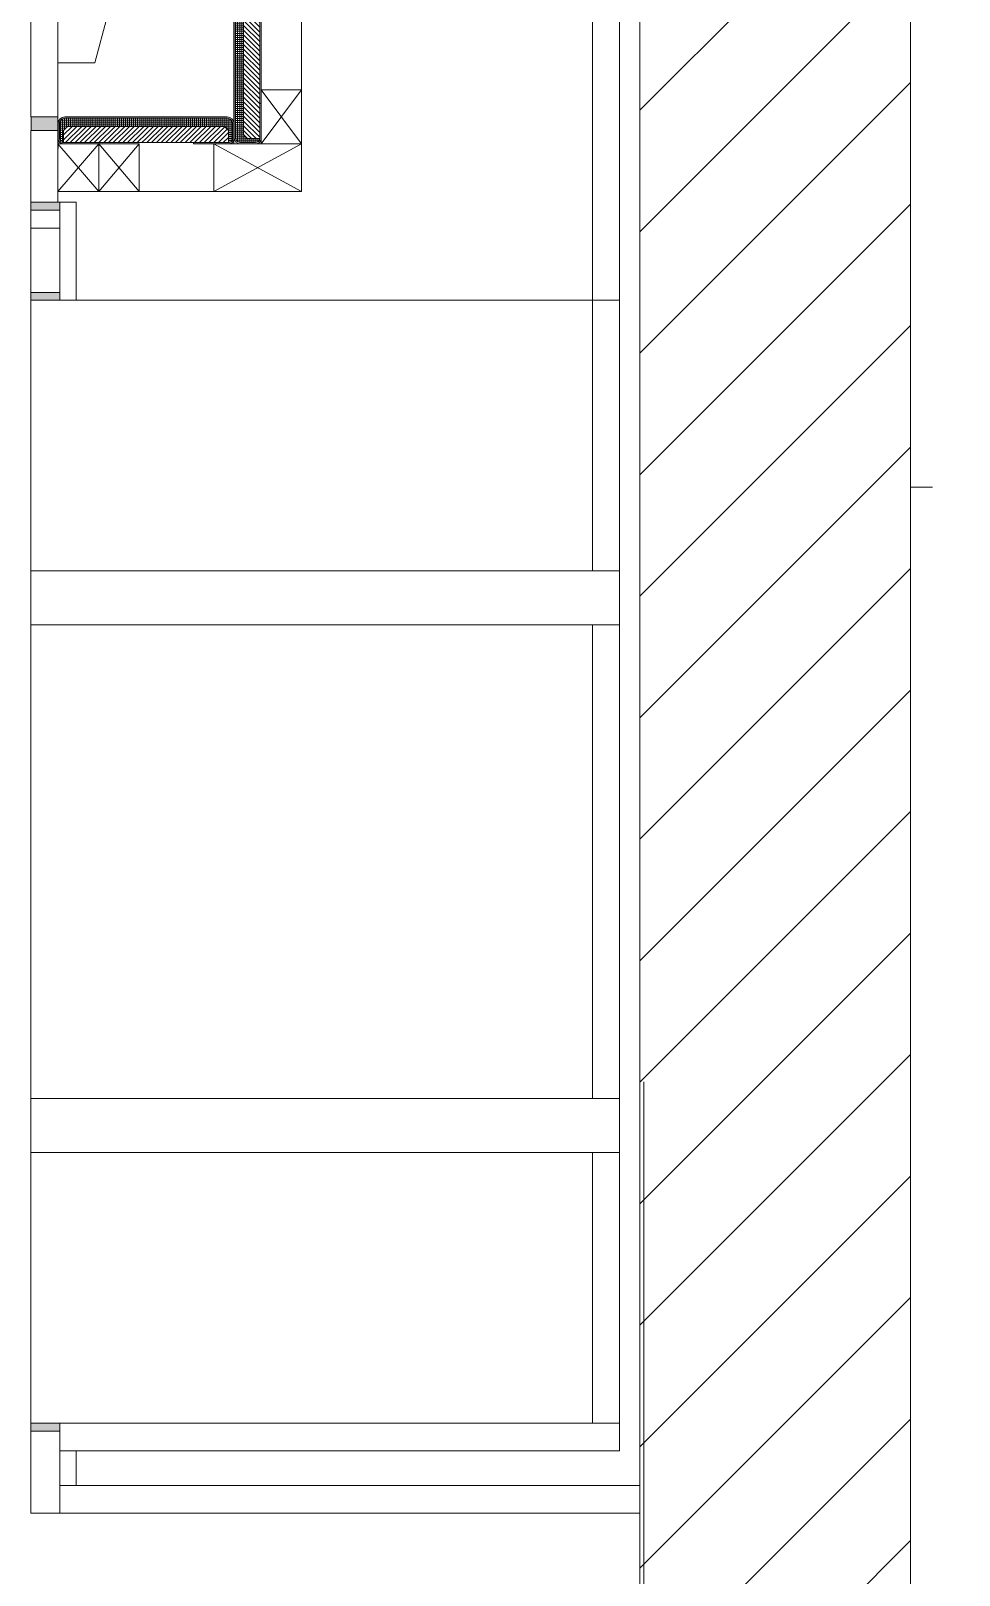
# Model space of a CAD drawing. Header units: millimetres. Extents: x -18512 to 101824, y -95768 to 52898.
# Drawn here: x 25113 to 25799, y -54501 to -53360 of the extents above; entities that cross this region are included whole.
import ezdxf

# ---------------------------------------------------------------- set-up
doc = ezdxf.new("R2010")
doc.units = ezdxf.units.MM
doc.header["$LTSCALE"] = 25
doc.linetypes.add('Dash', pattern=[6.35, 3.175, -3.175])
for name, color, linetype, lineweight in [('_FW_FUR_FIXED', 62, 'Continuous', 0), ('A-FLOR-STRS', 2, 'Continuous', 9), ('I-WALL', 2, 'Continuous', 9), ('S-COLS', 6, 'Continuous', 9)]:
    doc.layers.add(name, color=color, linetype=linetype, lineweight=lineweight)
doc.layers.add('AR WALL HATCH', color=8, linetype='Continuous')
pattern_1 = [(270, (-104966.2201, -10995.1078), (1.5, 1e-16), []), (360, (-104966.2201, -10995.1078), (-4e-17, 1.5), [])]
pattern_2 = [(225, (-104966.2201, -10995.1078), (1.767767, -1.767767), [])]
pattern_3 = [(217.5, (-106033.9898, -17745.7364), (0.025197343, -0.77072951), [0, -0.608, 0, -0.68, 0, -0.65]), (187.5, (-106033.9898, -17745.7364), (-0.70791068, -1.12885843), [0, -0.328, 0, -0.548, 0, -0.21]), (147.5, (-106033.4978, -17745.7364), (-1.245656745, -0.00226362), [0, -0.2, 0, -0.72, 0, -0.94]), (137.5, (-106033.4978, -17745.7364), (-1.20245064, -0.35107023), [0, -0.1, 0, -0.472, 0, -0.54])]

# ---------------------------------------------------------------- blocks, each defined once
blk = doc.blocks.new('tv lounge joinery')
at = {"layer": '_FW_FUR_FIXED'}
h = blk.add_hatch(dxfattribs=at)
h.set_pattern_fill('ANSI37', color=256, scale=12, angle=315)
h.set_pattern_definition([(360, (-111561.3169, -8133.4257), (-4e-16, 1.5), []), (90, (-111561.3169, -8133.4257), (-1.5, -3e-16), [])])
edge = h.paths.add_edge_path()
edge.add_line((-110960.9, -12032.8), (-110966.9, -12032.8))
edge.add_line((-110966.9, -12032.8), (-110966.9, -12807.3))
edge.add_arc((-110962.9, -12807.3), 4, -180, -90)
edge.add_line((-110962.9, -12811.3), (-110951.9, -12811.3))
edge.add_arc((-110951.9, -12808.3), 3, -89.9912, 0.0072)
edge.add_line((-110948.9, -12808.3), (-110957.9, -12808.3))
edge.add_line((-110957.9, -12808.3), (-110960.9, -12805.3))
edge.add_line((-110960.9, -12805.3), (-110960.9, -12032.8))
h = blk.add_hatch(dxfattribs=at)
h.set_pattern_fill('LINE', color=256, scale=20, angle=315)
h.set_pattern_definition([(315, (-111561.3169, -8133.4257), (1.767767, 1.767767), [])])
h.paths.add_polyline_path([(-110948.9, -12032.8), (-110960.9, -12032.8), (-110960.9, -12805.3), (-110957.9, -12808.3), (-110948.9, -12808.3)])
blk.add_hatch(color=256, dxfattribs=at).paths.add_polyline_path([(-111098, -12802.3), (-111098, -12792.3), (-111117.9, -12792.3), (-111118, -12802.3)])
h = blk.add_hatch(dxfattribs=at)
h.set_pattern_fill('AR-SAND', color=256, scale=0.4, angle=180)
h.set_pattern_definition(pattern_3)
edge = h.paths.add_edge_path()
edge.add_line((-111032.9, -12793.3), (-111032.9, -12792.3))
edge.add_line((-111032.9, -12792.3), (-111092.9, -12792.3))
edge.add_arc((-111092.9, -12797.3), 5, 90, 179.8067)
edge.add_line((-111097.9, -12797.3), (-111097.9, -12808.4))
edge.add_arc((-111093.9, -12808.3), 4, 180.6828, 269.7879)
edge.add_line((-111093.9, -12812.3), (-111067.9, -12812.3))
edge.add_line((-111067.9, -12812.3), (-111067.9, -12811.3))
edge.add_line((-111067.9, -12811.3), (-111093.9, -12811.3))
edge.add_arc((-111093.9, -12808.3), 3, -179.9994, -90, ccw=False)
edge.add_line((-111096.9, -12808.3), (-111096.9, -12797.3))
edge.add_arc((-111092.9, -12797.3), 4, 90, 180, ccw=False)
edge.add_line((-111092.9, -12793.3), (-111032.9, -12793.3))
h = blk.add_hatch(dxfattribs=at)
h.set_pattern_fill('ANSI37', color=256, scale=12, angle=225)
h.set_pattern_definition(pattern_1)
edge = h.paths.add_edge_path()
edge.add_line((-111032.9, -12799.3), (-111032.9, -12793.3))
edge.add_line((-111032.9, -12793.3), (-111092.9, -12793.3))
edge.add_arc((-111092.9, -12797.3), 4, 90, 180)
edge.add_line((-111096.9, -12797.3), (-111096.9, -12808.3))
edge.add_arc((-111093.9, -12808.3), 3, 180.0088, 270.0072)
edge.add_line((-111093.9, -12811.3), (-111093.9, -12802.3))
edge.add_line((-111093.9, -12802.3), (-111090.9, -12799.3))
edge.add_line((-111090.9, -12799.3), (-111032.9, -12799.3))
h = blk.add_hatch(dxfattribs=at)
h.set_pattern_fill('AR-SAND', color=256, scale=0.4, angle=180)
h.set_pattern_definition(pattern_3)
edge = h.paths.add_edge_path()
edge.add_line((-111032.9, -12793.3), (-111032.9, -12792.3))
edge.add_line((-111032.9, -12792.3), (-110972.9, -12792.3))
edge.add_arc((-110972.9, -12797.3), 5, 0.1933, 90, ccw=False)
edge.add_line((-110967.9, -12797.3), (-110967.9, -12808.4))
edge.add_arc((-110971.9, -12808.3), 4, -89.7879, -0.6828, ccw=False)
edge.add_line((-110971.9, -12812.3), (-110997.9, -12812.3))
edge.add_line((-110997.9, -12812.3), (-110997.9, -12811.3))
edge.add_line((-110997.9, -12811.3), (-110971.9, -12811.3))
edge.add_arc((-110971.9, -12808.3), 3, 270, 359.9994)
edge.add_line((-110968.9, -12808.3), (-110968.9, -12797.3))
edge.add_arc((-110972.9, -12797.3), 4, 0, 90)
edge.add_line((-110972.9, -12793.3), (-111032.9, -12793.3))
h = blk.add_hatch(dxfattribs=at)
h.set_pattern_fill('ANSI37', color=256, scale=12, angle=225)
h.set_pattern_definition(pattern_1)
edge = h.paths.add_edge_path()
edge.add_line((-111032.9, -12799.3), (-111032.9, -12793.3))
edge.add_line((-111032.9, -12793.3), (-110972.9, -12793.3))
edge.add_arc((-110972.9, -12797.3), 4, 0, 90, ccw=False)
edge.add_line((-110968.9, -12797.3), (-110968.9, -12808.3))
edge.add_arc((-110971.9, -12808.3), 3, -90.0072, -0.0088, ccw=False)
edge.add_line((-110971.9, -12811.3), (-110971.9, -12802.3))
edge.add_line((-110971.9, -12802.3), (-110974.9, -12799.3))
edge.add_line((-110974.9, -12799.3), (-111032.9, -12799.3))
h = blk.add_hatch(dxfattribs=at)
h.set_pattern_fill('LINE', color=256, scale=20, angle=225)
h.set_pattern_definition(pattern_2)
h.paths.add_polyline_path([(-111032.9, -12811.3), (-111032.9, -12799.3), (-111090.9, -12799.3), (-111093.9, -12802.3), (-111093.9, -12811.3)])
h = blk.add_hatch(dxfattribs=at)
h.set_pattern_fill('LINE', color=256, scale=20, angle=225)
h.set_pattern_definition(pattern_2)
h.paths.add_polyline_path([(-111032.9, -12811.3), (-111032.9, -12799.3), (-110974.9, -12799.3), (-110971.9, -12802.3), (-110971.9, -12811.3)])
h = blk.add_hatch(color=256, dxfattribs=at)
h.dxf.hatch_style = 1
h.paths.add_polyline_path([(-111096.5, -12861.3), (-111118, -12861.3), (-111118, -12855.3), (-111096.5, -12855.3)])
h = blk.add_hatch(color=256, dxfattribs=at)
h.dxf.hatch_style = 1
h.paths.add_polyline_path([(-111096.5, -12927.8), (-111118, -12927.8), (-111118, -12922.1), (-111096.5, -12922.1)])
h = blk.add_hatch(color=256, dxfattribs=at)
h.dxf.hatch_style = 1
h.paths.add_polyline_path([(-111096.5, -13757.8), (-111118, -13757.8), (-111118, -13763.8), (-111096.5, -13763.8)])
for p, q in [((-111118, -12792.3, 0), (-111117.9, -11273.3, 0)), ((-110960.9, -12805.3, 0), (-110960.9, -12471.8, 0)), ((-110948.9, -12808.3, 0), (-110948.9, -12471.8, 0)), ((-110948.9, -12808.3, 0), (-110948.9, -12471.8, 0)), ((-110917.9, -12812.3, 0), (-110947.9, -12772.3, 0)), ((-110917.9, -12772.3, 0), (-110947.9, -12812.3, 0)), ((-111118, -12802.3, 0), (-111098, -12802.3, 0)), ((-111098, -12802.3, 0), (-111098, -12802.3, 0)), ((-111098, -12802.3, 0), (-111098, -12802.3, 0)), ((-111098, -12802.4, 0), (-111098, -12802.4, 0)), ((-111098, -12802.4, 0), (-111098, -12802.4, 0)), ((-111097.9, -12802.3, 0), (-111097.9, -12802.3, 0)), ((-111097.9, -12805.6, 0), (-111097.9, -12815.6, 0)), ((-111093.9, -12802.3, 0), (-111090.9, -12799.3, 0)), ((-111093.9, -12802.3, 0), (-111090.9, -12799.3, 0)), ((-111093.9, -12802.3, 0), (-111093.9, -12811.3, 0)), ((-111093.9, -12802.3, 0), (-111093.9, -12811.3, 0)), ((-111090.9, -12799.3, 0), (-111032.9, -12799.3, 0)), ((-110974.9, -12799.3, 0), (-111032.9, -12799.3, 0)), ((-110971.9, -12802.3, 0), (-110974.9, -12799.3, 0)), ((-110971.9, -12802.3, 0), (-110974.9, -12799.3, 0)), ((-110971.9, -12802.3, 0), (-110971.9, -12811.3, 0)), ((-110971.9, -12802.3, 0), (-110971.9, -12811.3, 0)), ((-110967.9, -12802.3, 0), (-110967.9, -12802.3, 0)), ((-110957.9, -12808.3, 0), (-110960.9, -12805.3, 0)), ((-110957.9, -12808.3, 0), (-110960.9, -12805.3, 0)), ((-111067.9, -12812.3, 0), (-111098, -12847.3, 0)), ((-111067.9, -12847.3, 0), (-111098, -12812.3, 0)), ((-111097.9, -12812.3, 0), (-111097.9, -12812.3, 0)), ((-111097.9, -12812.3, 0), (-111097.9, -12812.3, 0)), ((-111093.9, -12811.3, 0), (-111032.9, -12811.3, 0)), ((-111093.9, -12811.3, 0), (-111032.9, -12811.3, 0)), ((-111067.9, -12812.3, 0), (-111037.9, -12847.3, 0)), ((-111037.9, -12812.3, 0), (-111067.9, -12847.3, 0)), ((-110971.9, -12811.3, 0), (-111032.9, -12811.3, 0)), ((-110971.9, -12811.3, 0), (-111032.9, -12811.3, 0)), ((-110982.9, -12812.3, 0), (-110917.9, -12847.3, 0)), ((-110917.9, -12812.3, 0), (-110982.9, -12847.3, 0)), ((-110967.9, -12812.3, 0), (-110967.9, -12812.3, 0)), ((-110957.9, -12808.3, 0), (-110948.9, -12808.3, 0)), ((-110957.9, -12808.3, 0), (-110948.9, -12808.3, 0)), ((-110947.9, -12812.3, 0), (-110947.9, -12812.3, 0)), ((-110982.9, -12847.3, 0), (-111037.9, -12847.3, 0)), ((-110982.9, -12847.3, 0), (-111037.9, -12847.3, 0)), ((-111118, -12861.3, 0), (-111118, -12855.3, 0)), ((-111118, -12921.8, 0), (-111118, -12861.3, 0)), ((-111096.5, -12874.5, 0), (-111118, -12874.5, 0)), ((-111118, -12927.8, 0), (-111118, -12921.8, 0)), ((-111118, -13517.8, 0), (-111118, -13557.8, 0)), ((-111118, -13578.2, 0), (-111118, -13572.2, 0)), ((-111118, -13757.8, 0), (-111118, -13763.8, 0)), ((-111118, -13763.8, 0), (-111118, -13824.2, 0))]:
    blk.add_line(p, q, dxfattribs=at)
at = {"layer": '_FW_FUR_FIXED', "elevation": 0}
for points in [[(-110703, -10937.9), (-110703, -13127.8), (-110683, -13127.8), (-110683, -10937.9)], [(-110947.9, -12812.3), (-110947.9, -12772.3), (-110917.9, -12772.3), (-110917.9, -12812.3)], [(-111117.9, -12792.3), (-111117.9, -12802.3), (-111098, -12802.3), (-111098, -12792.3)], [(-111118, -12802.3), (-111118, -12855.3), (-111098, -12855.3), (-111098, -12802.3)], [(-111098, -12812.3), (-111098, -12847.3), (-111067.9, -12847.3), (-111067.9, -12812.3)], [(-111067.9, -12847.3), (-111037.9, -12847.3), (-111037.9, -12812.3), (-111067.9, -12812.3)], [(-110982.9, -12847.3), (-110917.9, -12847.3), (-110917.9, -12812.3), (-110982.9, -12812.3)], [(-111096.5, -12861.3), (-111118, -12861.3), (-111118, -12855.3), (-111096.5, -12855.3)], [(-111118, -12922.1), (-111096.5, -12922.1), (-111096.5, -12861.3), (-111118, -12861.3)], [(-111096.5, -12927.8), (-111084.5, -12927.8), (-111084.5, -12855.3), (-111096.5, -12855.3)], [(-111096.5, -12927.8), (-111118, -12927.8), (-111118, -12922.1), (-111096.5, -12922.1)], [(-111118, -13127.8), (-110703, -13127.8), (-110703, -12927.8), (-111118, -12927.8)], [(-110703, -13127.8), (-110703, -12927.8), (-110683, -12927.8), (-110683, -13127.8)], [(-111118, -13127.8), (-110683, -13127.8), (-110683, -13167.8), (-111118, -13167.8)], [(-111118, -13517.8), (-110703, -13517.8), (-110703, -13167.8), (-111118, -13167.8)], [(-110703, -13517.8), (-110703, -13167.8), (-110683, -13167.8), (-110683, -13517.8)], [(-111118, -13517.8), (-110683, -13517.8), (-110683, -13557.8), (-111118, -13557.8)], [(-111118, -13757.8), (-110703, -13757.8), (-110703, -13557.8), (-111118, -13557.8)], [(-110703, -13757.8), (-110703, -13557.8), (-110683, -13557.8), (-110683, -13757.8)], [(-111096.5, -13757.8), (-111118, -13757.8), (-111118, -13763.8), (-111096.5, -13763.8)], [(-111118, -13763.8), (-111096.5, -13763.8), (-111096.5, -13824.2), (-111118, -13824.2)], [(-111096.5, -13778.1), (-110683, -13778.1), (-110683, -13757.8), (-111096.5, -13757.8)], [(-111096.5, -13778.1), (-111084.5, -13778.1), (-111084.5, -13803.9), (-111096.5, -13803.9)], [(-111096.5, -13824.2), (-110668, -13824.2), (-110668, -13803.9), (-111096.5, -13803.9)]]:
    blk.add_lwpolyline(points, close=True, dxfattribs=at)
for points in [[(-111098, -12792.3), (-111098, -11273.3)], [(-111098, -12752.4), (-111070.7, -12752.4), (-111043.5, -12650.1), (-111043.5, -11415.6), (-111070.7, -11313.3), (-111098, -11313.3), (-111098, -12752.4)], [(-110947.9, -12471.8), (-110947.9, -12812.3), (-110968, -12812.3), (-110968, -12471.8)], [(-110917.9, -12772.3), (-110917.9, -12471.8)]]:
    blk.add_lwpolyline(points, dxfattribs=at)
for points in [[(-110966.9, -12471.8), (-110966.9, -12807.3, 0.414214), (-110962.9, -12811.3), (-110951.9, -12811.3, 0.41421), (-110948.9, -12808.3), (-110948.9, -12782.3), (-110947.9, -12782.3), (-110947.9, -12808.4, -0.409646), (-110951.8, -12812.3), (-110962.9, -12812.3, -0.413226), (-110967.9, -12807.3), (-110967.9, -12471.8)], [(-111032.9, -12793.3), (-111092.9, -12793.3, 0.414214), (-111096.9, -12797.3), (-111096.9, -12808.3, 0.41421), (-111093.9, -12811.3), (-111067.9, -12811.3), (-111067.9, -12812.3), (-111093.9, -12812.3, -0.409646), (-111097.9, -12808.4), (-111097.9, -12797.3, -0.413226), (-111092.9, -12792.3), (-111032.9, -12792.3)], [(-111032.9, -12793.3), (-110972.9, -12793.3, -0.414214), (-110968.9, -12797.3), (-110968.9, -12808.3, -0.41421), (-110971.9, -12811.3), (-110997.9, -12811.3), (-110997.9, -12812.3), (-110971.9, -12812.3, 0.409646), (-110967.9, -12808.4), (-110967.9, -12797.3, 0.413226), (-110972.9, -12792.3), (-111032.9, -12792.3)]]:
    blk.add_lwpolyline(points, format="xyb", dxfattribs=at)

msp = doc.modelspace()

# ---------------------------------------------------------------- hatches: boundary and pattern name
at = {"layer": 'AR WALL HATCH', "lineweight": 5, "ltscale": 25}
h = msp.add_hatch(dxfattribs=at)
h.set_pattern_fill('ANSI31', color=256, scale=20, style=0)
h.set_pattern_definition([(45, (15109.02, 35539.32), (-44.90128, 44.90128), [])])
h.paths.add_polyline_path([(25762.9, -50672.4), (25762.9, -54602.4), (25565.9, -54602.4), (25565.9, -55202.4), (25762.9, -55202.4), (25762.9, -56157.4), (25562.9, -56157.4), (25562.9, -50672.4)])

# ---------------------------------------------------------------- linework, layer by layer
at = {"layer": 'A-FLOR-STRS', "color": 20, "linetype": 'Dash', "lineweight": 15, "true_color": 0xf8311b}
msp.add_lwpolyline([(31017.9, -53696.9), (25762.9, -53696.9), (25762.9, -50372.4), (31017.9, -50372.4)], close=True, dxfattribs=at)
at = {"layer": 'I-WALL'}
msp.add_line((25762.9, -50672.4), (25762.9, -54602.4), dxfattribs=at)
msp.add_lwpolyline([(25562.9, -56157.4), (25562.9, -50672.4)], dxfattribs=at)
at = {"layer": 'S-COLS', "color": 8}
msp.add_line((25565.9, -54736.3), (25565.9, -54136.3), dxfattribs=at)

# ---------------------------------------------------------------- block references
at = {"layer": 'I-WALL', "color": 1, "true_color": 0xf40b0b}
msp.add_blockref('tv lounge joinery', (136230.9, -40630.9, 0), dxfattribs=at)

doc.saveas('drawing.dxf')
